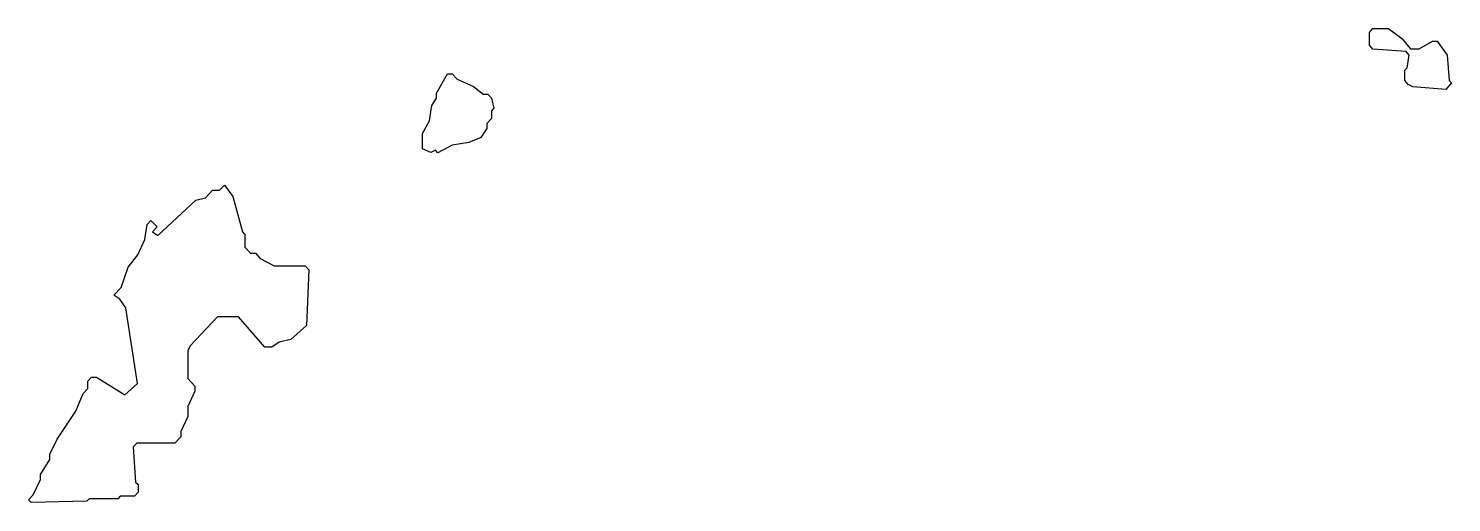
# Model space of a CAD drawing. Header units: millimetres. Extents: x 0 to 805, y 0 to 268.
import ezdxf

# ---------------------------------------------------------------- set-up
doc = ezdxf.new("R2010")
doc.units = ezdxf.units.MM
doc.layers.add('K', color=7, linetype='Continuous')

msp = doc.modelspace()

# ---------------------------------------------------------------- linework, layer by layer
at = {"layer": 'K'}
for points in [[(783.06, 235), (780.53, 236.45), (778.62, 238.63), (778.62, 244.42), (779.88, 245.86), (781.11, 252.93), (779.3, 255), (760.6, 256.43), (758.68, 258.63), (758.68, 265.85), (760.6, 268.06), (769.41, 268.06), (776.92, 262.32), (781.89, 256.63), (786.8, 256.63), (794.28, 260.92), (796.85, 260.92), (802.51, 252.99), (803.75, 238.71), (805.04, 237.24), (801.83, 233.57), (783.06, 235)], [(222.83, 200.04), (222.83, 208.7), (226.86, 215.85), (228.2, 224.42), (230.88, 228.7), (230.88, 231.56), (236.96, 242.34), (239.75, 242.34), (242.45, 239.47), (251.84, 235.19), (257.19, 230.92), (259.88, 230.92), (261.94, 228.72), (263.3, 222.93), (261.95, 221.49), (261.95, 217.2), (259.27, 214.35), (259.27, 211.5), (255.88, 206.45), (249.13, 203.58), (239.74, 202.15), (231.63, 197.83), (230.29, 199.26), (227.63, 197.85), (222.83, 200.04)], [(1.44, 0), (0, 1.53), (2.74, 4.44), (6.75, 12.98), (6.75, 15.84), (12.12, 24.42), (12.12, 27.27), (16.16, 35.87), (26.89, 51.58), (30.92, 61.58), (33.59, 64.43), (33.59, 68.71), (35.66, 70.92), (38.42, 70.92), (54.48, 60.94), (61.77, 67.28), (55.07, 110.06), (51.74, 115.03), (48.3, 117.22), (52.39, 121.58), (56.42, 133.01), (61.79, 140.15), (65.8, 148.7), (67.15, 157.29), (69.26, 159.53), (72.75, 155.82), (70.08, 152.98), (73.27, 150.94), (94.71, 170.91), (100.07, 172.33), (104.11, 176.63), (108.13, 176.63), (110.87, 179.54), (115.65, 173), (121.02, 153.01), (122.37, 151.57), (122.37, 144.43), (125.67, 140.92), (128.35, 140.92), (131.06, 138.04), (139.07, 133.77), (156.54, 133.77), (158.61, 131.57), (157.26, 100.05), (148.49, 92.15), (141.77, 90.72), (137.74, 87.86), (133.63, 87.86), (118.87, 105), (106.88, 105), (91.49, 88.62), (90.16, 85.79), (90.16, 70.14), (94.19, 65.85), (94.19, 62.94), (90.16, 54.36), (90.16, 48.65), (86.13, 40.08), (86.13, 37.2), (82.72, 33.57), (61.25, 33.57), (59.29, 31.49), (60.63, 11.57), (61.97, 10.14), (61.97, 5.78), (59.9, 3.57), (51.85, 3.57), (50.51, 2.14), (34.4, 2.14), (33.06, 0.72), (1.44, 0)]]:
    msp.add_lwpolyline(points, close=True, dxfattribs=at)

doc.saveas('drawing.dxf')
